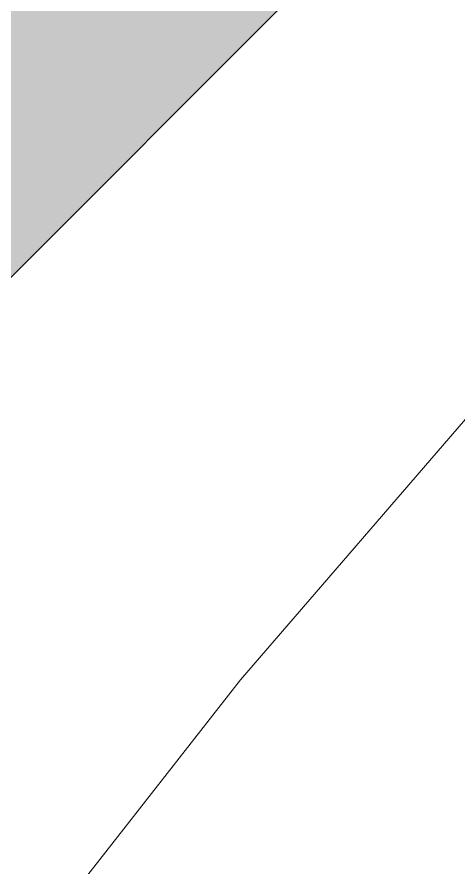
# Model space of a CAD drawing. Header units: metres. Extents: x -6 to 1255, y -2 to 532.
# Drawn here: x 796.7 to 806.42, y 89.17 to 107.87 of the extents above; entities that cross this region are included whole.
import ezdxf

# ---------------------------------------------------------------- set-up
doc = ezdxf.new("R2010")
doc.units = ezdxf.units.M
doc.header["$MEASUREMENT"] = 0
for name, color, linetype, lineweight, true_color in [('TPX_BUILDINGS_SHADOWS_HATCH', 7, 'CONTINUOUS', 0, 0x000000), ('TPX_BUILDINGS_SHADOWS_OUTLINES', 7, 'CONTINUOUS', 0, 0x000000), ('TPX_RAILWAYS_AXES', 7, 'CONTINUOUS', 0, 0x464646)]:
    doc.layers.add(name, color=color, linetype=linetype, lineweight=lineweight, true_color=true_color)

msp = doc.modelspace()

# ---------------------------------------------------------------- hatches: boundary and pattern name
at = {"layer": 'TPX_BUILDINGS_SHADOWS_HATCH'}
msp.add_hatch(color=256, dxfattribs=at).paths.add_polyline_path([(762.831, 152.708), (732.899, 122.776), (736.109, 124.436), (765.629, 122.175), (769.349, 121.895), (775.444, 121.429), (775.58, 123.225), (780.09, 122.885), (782.88, 122.655), (783.83, 122.285), (784.86, 121.665), (786.01, 120.485), (786.51, 119.675), (786.87, 118.795), (787.19, 116.965), (786.4, 114.495), (785.9, 113.105), (784.4, 108.835), (782.691, 109.436), (778.984, 98.967), (780.69, 98.365), (779.19, 94.095), (777.474, 94.701), (773.878, 84.545), (775.58, 83.945), (774.08, 79.675), (772.369, 80.285), (772.008, 79.265), (769.768, 73.435), (768.488, 70.115), (766.778, 65.675), (766.238, 64.265), (763.398, 56.885), (760.698, 49.865), (757.618, 41.855), (756.778, 39.685), (753.408, 30.915), (751.248, 25.285), (750.008, 22.075), (747.728, 16.145), (745.758, 11.015), (743.067, 4.015), (741.524, 0), (753.12, 0), (754.322, 3.129), (755.402, 5.919), (756.312, 8.289), (756.522, 8.829), (756.792, 9.559), (757.122, 10.399), (761.912, 22.859), (760.411, 23.735), (761.618, 26.875), (763.588, 32.005), (765.868, 37.935), (765.18, 38.287), (765.765, 39.802), (765.13, 40.169), (766.666, 44.173), (768.773, 46.28), (772.143, 55.05), (771.169, 55.406), (772.135, 56.372), (775.215, 64.382), (779.705, 68.872), (782.405, 75.892), (785.245, 83.272), (789.431, 87.458), (789.971, 88.868), (791.681, 93.308), (792.961, 96.628), (794.165, 99.76), (804.91, 110.505), (806.41, 114.775), (804.708, 115.375), (807.031, 121.936), (810.02, 124.925), (811.52, 129.195), (809.814, 129.797), (812.255, 136.69), (815.23, 139.665), (816.73, 143.935), (817.23, 145.325), (818.02, 147.795), (817.7, 149.625), (817.34, 150.505), (817.281, 150.6), (809.069, 151.685), (808.241, 153.917), (806.41, 154.055), (804.732, 152.377), (800.179, 152.725), (796.997, 152.965), (796.099, 152.067), (795.561, 152.107), (766.041, 154.368), (762.831, 152.708)])

# ---------------------------------------------------------------- linework, layer by layer
at = {"layer": 'TPX_BUILDINGS_SHADOWS_OUTLINES', "elevation": 0.039}
msp.add_lwpolyline([(765.13, 40.169), (766.666, 44.173), (768.773, 46.28), (772.143, 55.05), (771.169, 55.406), (772.135, 56.372), (775.215, 64.382), (779.705, 68.872), (782.405, 75.892), (785.245, 83.272), (789.431, 87.458), (789.971, 88.868), (791.681, 93.308), (792.961, 96.628), (794.165, 99.76), (804.91, 110.505), (806.41, 114.775), (804.708, 115.375), (807.031, 121.936), (810.02, 124.925), (811.52, 129.195)], dxfattribs=at)
at = {"layer": 'TPX_RAILWAYS_AXES', "elevation": 0.033}
msp.add_lwpolyline([(1050.556, 529.644), (1012.309, 454.534), (970.539, 381.933), (905.297, 266.832), (876.124, 216.972), (841.16, 145.741), (828.492, 125.844), (819.175, 113.666), (801.616, 93.308), (793.88, 83.45), (785.852, 72.195), (776.619, 57.473), (756.249, 16.656), (749.751, 0)], dxfattribs=at)

doc.saveas('drawing.dxf')
